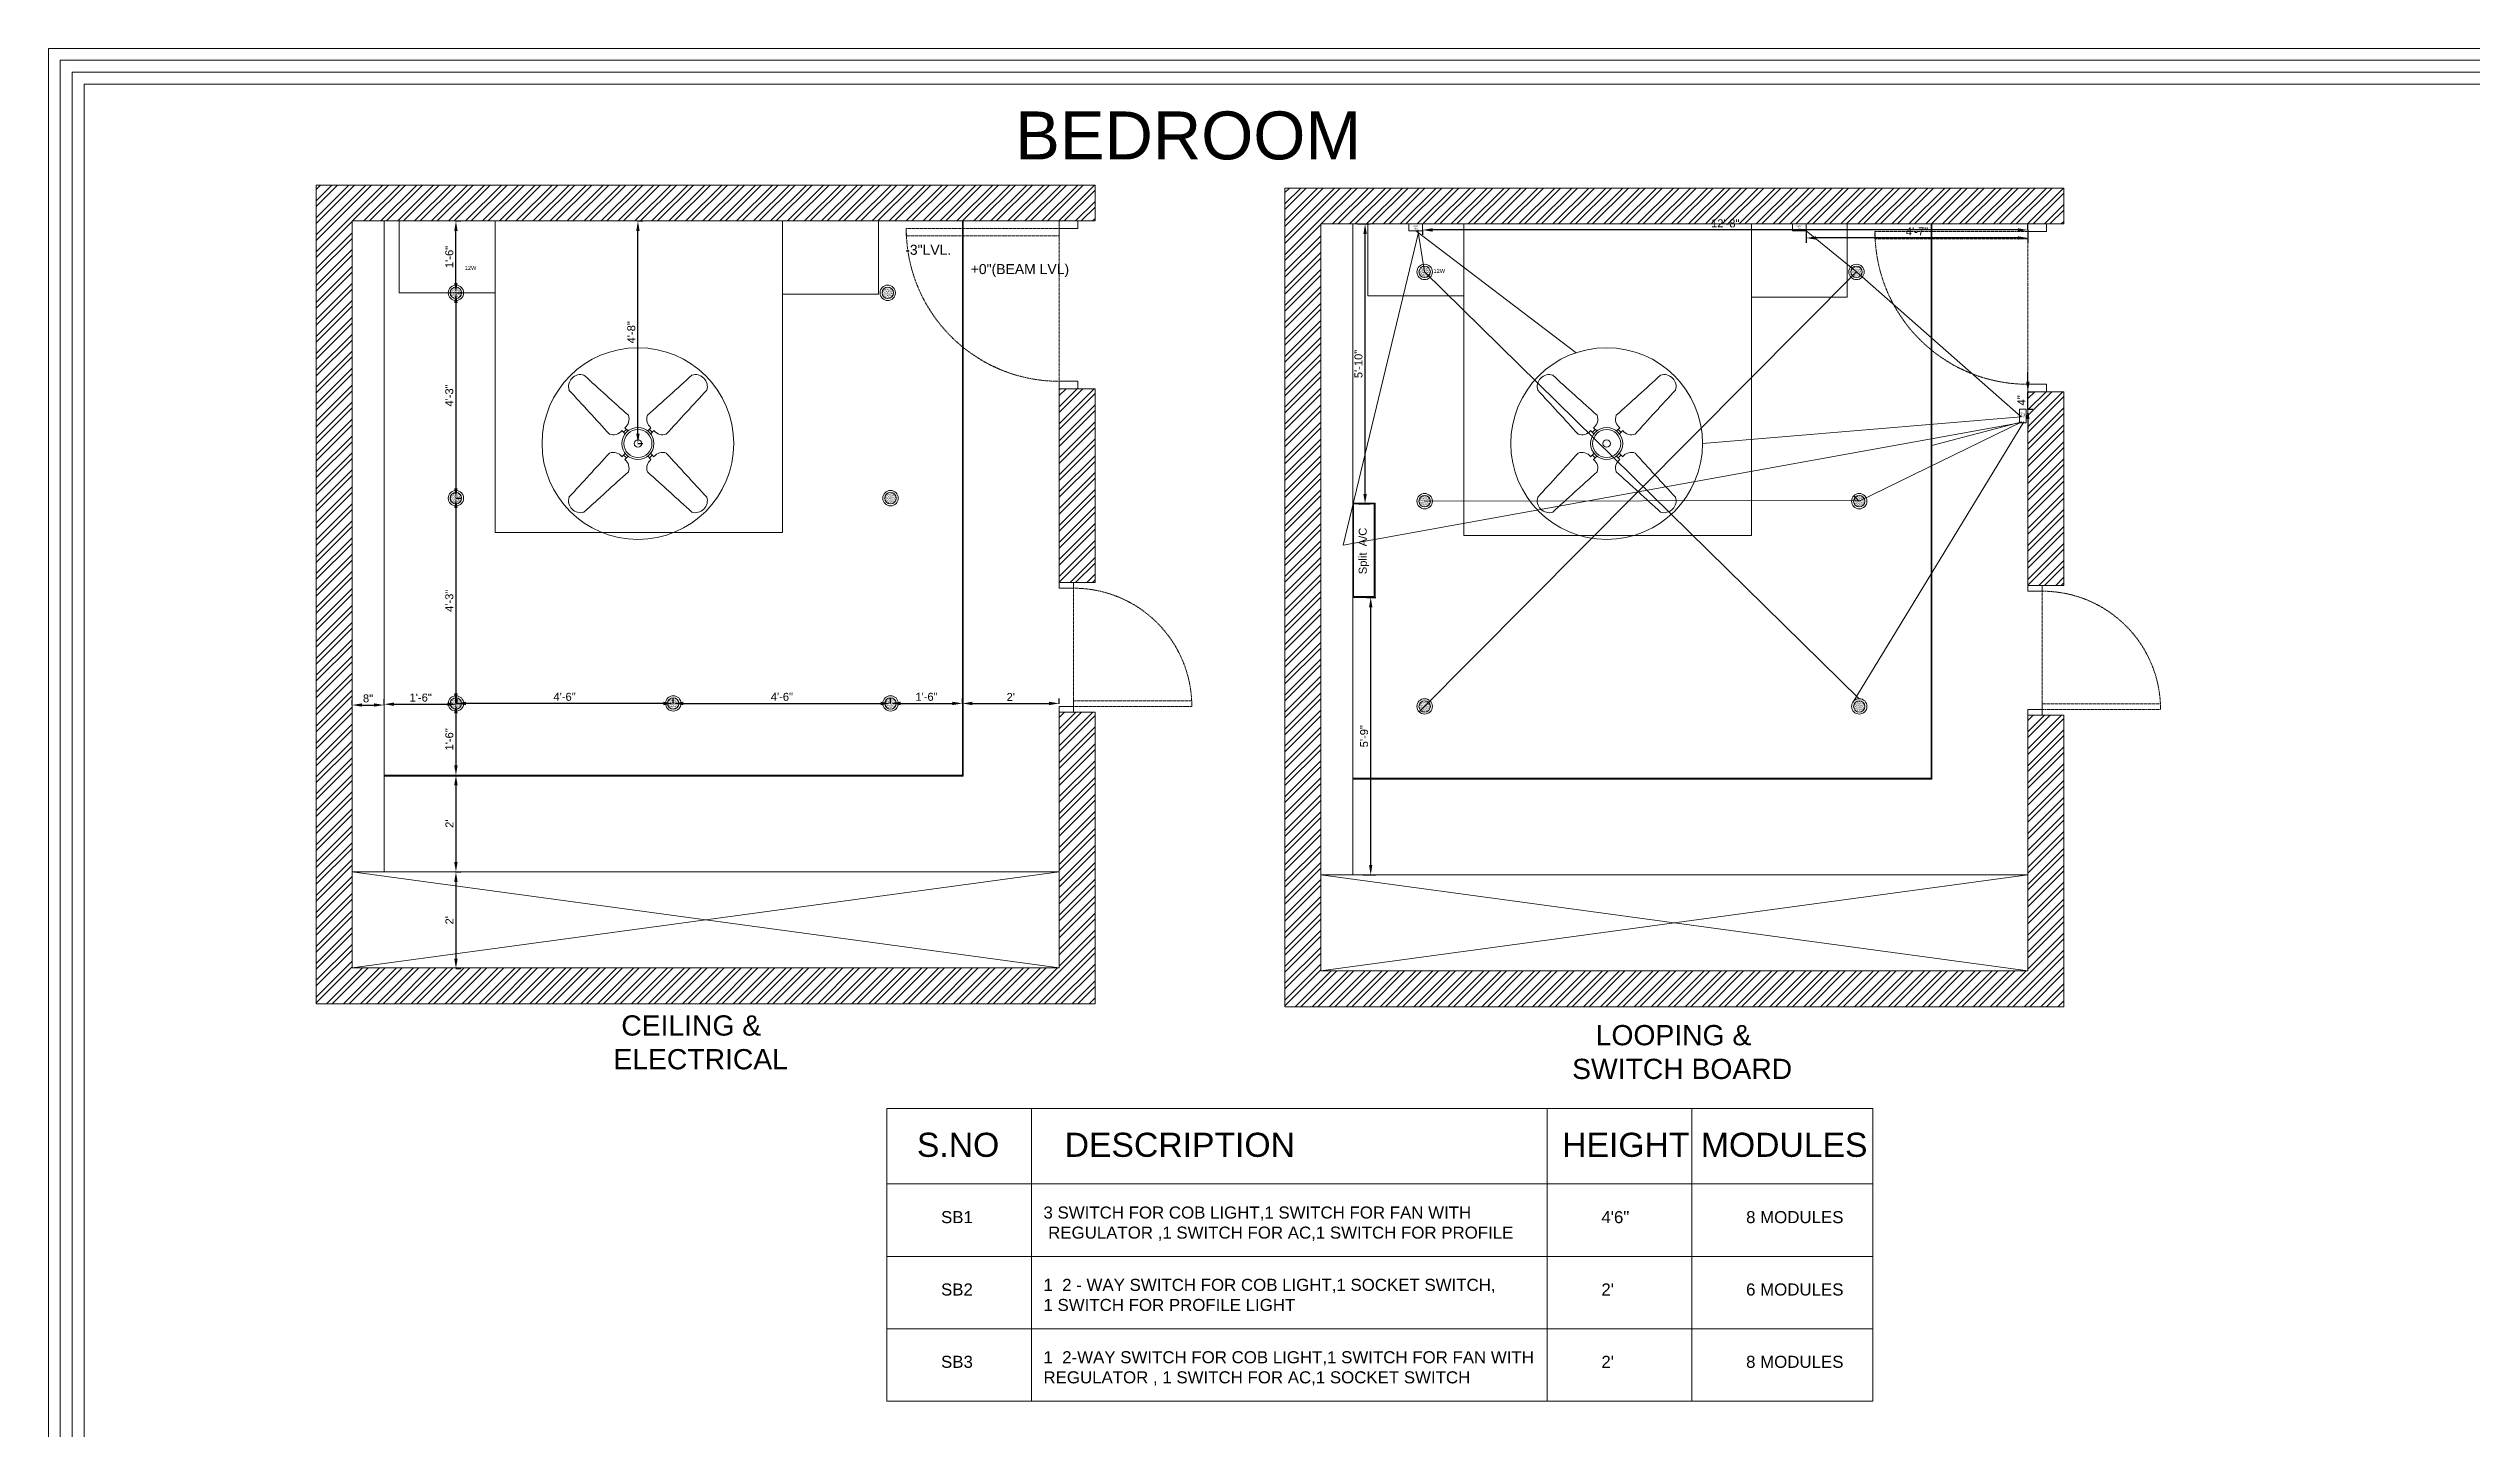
# Model space of a CAD drawing. Header units: inches. Extents: x 213 to 17763, y -4830 to 1802.
# Drawn here: x 4969 to 5576, y -1058 to -713 of the extents above; entities that cross this region are included whole.
import ezdxf

# ---------------------------------------------------------------- set-up
doc = ezdxf.new("R2010")
doc.units = ezdxf.units.IN
doc.header["$MEASUREMENT"] = 0
for name, pattern in [('ACAD_ISO02W100', [15, 12, -3]), ('AUDIT_D_060311083008-3', [0]), ('DASHED2', [0.375, 0.25, -0.125]), ('HIDDEN', [0.375, 0.25, -0.125])]:
    doc.linetypes.add(name, pattern=pattern)
for name, color, linetype in [('.', 30, 'Continuous'), ('A-DOOR', 251, 'AUDIT_D_060311083008-3'), ('A-Door-Frame', 1, 'Continuous'), ('A-Door-Swing', 8, 'HIDDEN'), ('PDF2_0', 7, 'Continuous'), ('PDF3_Text', 1, 'Continuous')]:
    doc.layers.add(name, color=color, linetype=linetype)
doc.layers.add('PDF2_MK. KITCHEN ESSENTAILS', color=7, linetype='Continuous', true_color=0x767676)
doc.layers.add('ROD', color=7, linetype='Continuous', lineweight=9)
doc.styles.add('PDF Arial', font='arial.ttf')
doc.styles.get("Standard").update_dxf_attribs({"font": 'arial.ttf'})
doc.dimstyles.new('ISO-25', dxfattribs={"dimtxt": 4.5, "dimasz": 2.5, "dimexe": 1.25, "dimexo": 0.625, "dimtad": 1, "dimdec": 0, "dimlunit": 4, "dimtxsty": 'Standard', "dimcen": 2.5, "dimadec": 0, "dimazin": 0, "dimtfac": 1, "dimtdec": 0, "dimtmove": 0, "dimatfit": 3, "dimfxl": 1, "dimarcsym": 0})

# ---------------------------------------------------------------- blocks, each defined once
blk = doc.blocks.new('*U34')
at = {"layer": 'A-Door-Frame', "lineweight": 5}
for p, q in [((0, -100), (0, 0)), ((900, -100), (900, 0))]:
    blk.add_line(p, q, dxfattribs=at)
for points in [[(0, -100), (40, -100), (40, 0), (0, 0)], [(900, -100), (860, -100), (860, 0), (900, 0)]]:
    blk.add_lwpolyline(points, dxfattribs=at)
at = {"layer": 'A-Door-Swing', "linetype": 'DASHED2', "lineweight": 5}
blk.add_line((47, 0), (867, 0), dxfattribs=at)
blk.add_lwpolyline([(40, 0), (40, 820), (80, 820), (80, 0)], close=True, dxfattribs=at)
blk.add_arc((40, 0), 820, 360, 90, dxfattribs=at)
blk = doc.blocks.new('3')
at = {"color": 18, "lineweight": 5, "true_color": 0x000000}
for p, q in [((3389, -1076), (3366, -1053)), ((3398, -1045), (3378, -1065)), ((3387, -1033), (3409, -1056)), ((3571, -1033), (3549, -1056)), ((3560, -1045), (3580, -1065)), ((3569, -1076), (3592, -1053)), ((3389, -1215), (3366, -1238)), ((3398, -1246), (3378, -1226)), ((3387, -1258), (3409, -1234)), ((3571, -1258), (3549, -1234)), ((3560, -1246), (3580, -1226)), ((3569, -1215), (3592, -1238))]:
    blk.add_line(p, q, dxfattribs=at)
for radius in [113, 99.1, 26]:
    blk.add_circle((3479, -1145), radius, dxfattribs=at)
for centre, radius, start, end in [((3074, -743), 85, 73.055, 197.3061), ((27553, 26002), 36180, 227.4745, 228.1435), ((-20595, 26002), 36180, 311.8565, 312.5255), ((3884, -743), 85, 342.6939, 106.945), ((-23517, -25390), 36180, 42.2176, 42.8866), ((30474, -25390), 36180, 137.1134, 137.7824), ((3337, -972), 79.4, 309.1111, 19.4903), ((3621, -972), 79.4, 160.5097, 230.8889), ((3304, -1004), 79.4, 250.8708, 321.2501), ((3654, -1004), 79.4, 218.7499, 289.1292), ((-23517, 23099), 36180, 317.1134, 317.7824), ((27553, -28293), 36180, 131.8565, 132.5255), ((3304, -1287), 79.4, 38.7499, 109.1292), ((3337, -1319), 79.4, 340.5097, 50.8889), ((3621, -1319), 79.4, 129.1111, 199.4903), ((-20595, -28293), 36180, 47.4745, 48.1435), ((3654, -1287), 79.4, 70.8708, 141.2501), ((30474, 23099), 36180, 222.2176, 222.8866), ((3074, -1548), 85, 162.6939, 286.945), ((3884, -1548), 85, 253.055, 17.3061)]:
    blk.add_arc(centre, radius, start, end, dxfattribs=at)
blk = doc.blocks.new('OIUHGFVC')
at = {"lineweight": 5}
h = blk.add_hatch(dxfattribs=at)
h.set_pattern_fill('AR-SAND', color=5, scale=0.2)
h.set_pattern_definition([(37.5, (-119360.99946, -238709.60698), (-0.01259867162, 0.3853647538), [0, -0.304, 0, -0.34, 0, -0.325]), (7.5, (-119360.99946, -238709.607), (0.3539553411, 0.564429213), [0, -0.164, 0, -0.274, 0, -0.105]), (327.5, (-119361.24546, -238709.60698), (0.62282837235, 0.0011318107), [0, -0.1, 0, -0.36, 0, -0.47]), (317.5, (-119361.24546, -238709.607), (0.6012253209, 0.175535113), [0, -0.05, 0, -0.236, 0, -0.27])])
h.paths.add_polyline_path([(6559.1, -388.5, 1), (6561.96, -388.5, 1)])
at = {"color": 5, "lineweight": 5}
for radius in [1.93, 1.43]:
    blk.add_circle((6560.53, -388.5), radius, dxfattribs=at)
blk = doc.blocks.new('*D681')
at = {"color": 0, "linetype": 'ACAD_ISO02W100', "lineweight": -2, "transparency": 16777216}
for p, q in [((5053, -876.75), (5053, -875.5)), ((5071.35, -876.75), (5071.35, -875.5))]:
    blk.add_line(p, q, dxfattribs=at)
at = {"color": 0, "linetype": 'AUDIT_D_060311083008-3', "lineweight": -2, "transparency": 16777216}
blk.add_line((5055.5, -876.75), (5068.85, -876.75), dxfattribs=at)
at = {"color": 0, "transparency": 16777216}
for points in [[(5055.5, -876.33), (5055.5, -877.17), (5053, -876.75)], [(5068.85, -876.33), (5068.85, -877.17), (5071.35, -876.75)]]:
    blk.add_solid(points, dxfattribs=at)
at = {"layer": 'Defpoints', "color": 0, "transparency": 16777216}
for p in [(5053, -876.95), (5071.35, -876.75), (5071.35, -876.75)]:
    blk.add_point(p, dxfattribs=at)
at = {"color": 0, "lineweight": 5, "transparency": 16777216, "insert": (5062.18, -875.1), "char_height": 2, "attachment_point": 5}
blk.add_mtext('1\'-6"', dxfattribs=at)
blk = doc.blocks.new('*D682')
at = {"color": 0, "linetype": 'ACAD_ISO02W100', "lineweight": -2, "transparency": 16777216}
for p, q in [((5071, -876.55), (5071, -875.3)), ((5125.4, -876.55), (5125.4, -875.3))]:
    blk.add_line(p, q, dxfattribs=at)
at = {"color": 0, "linetype": 'AUDIT_D_060311083008-3', "lineweight": -2, "transparency": 16777216}
blk.add_line((5122.9, -876.55), (5073.5, -876.55), dxfattribs=at)
at = {"color": 0, "transparency": 16777216}
for points in [[(5073.5, -876.13), (5073.5, -876.97), (5071, -876.55)], [(5122.9, -876.13), (5122.9, -876.97), (5125.4, -876.55)]]:
    blk.add_solid(points, dxfattribs=at)
at = {"layer": 'Defpoints', "color": 0, "transparency": 16777216}
for p in [(5071, -876.55), (5071, -876.55), (5125.4, -876.55)]:
    blk.add_point(p, dxfattribs=at)
at = {"color": 0, "lineweight": 5, "transparency": 16777216, "insert": (5098.2, -874.9), "char_height": 2, "attachment_point": 5}
blk.add_mtext('4\'-6"', dxfattribs=at)
blk = doc.blocks.new('*D683')
at = {"color": 0, "linetype": 'ACAD_ISO02W100', "lineweight": -2, "transparency": 16777216}
for p, q in [((5125.4, -876.55), (5125.4, -875.3)), ((5179.8, -876.55), (5179.8, -875.3))]:
    blk.add_line(p, q, dxfattribs=at)
at = {"color": 0, "linetype": 'AUDIT_D_060311083008-3', "lineweight": -2, "transparency": 16777216}
blk.add_line((5127.9, -876.55), (5177.3, -876.55), dxfattribs=at)
at = {"color": 0, "transparency": 16777216}
for points in [[(5127.9, -876.13), (5127.9, -876.97), (5125.4, -876.55)], [(5177.3, -876.13), (5177.3, -876.97), (5179.8, -876.55)]]:
    blk.add_solid(points, dxfattribs=at)
at = {"layer": 'Defpoints', "color": 0, "transparency": 16777216}
for p in [(5125.4, -876.55), (5179.8, -876.55), (5179.8, -876.55)]:
    blk.add_point(p, dxfattribs=at)
at = {"color": 0, "lineweight": 5, "transparency": 16777216, "insert": (5152.6, -874.9), "char_height": 2, "attachment_point": 5}
blk.add_mtext('4\'-6"', dxfattribs=at)
blk = doc.blocks.new('*D684')
at = {"color": 0, "linetype": 'ACAD_ISO02W100', "lineweight": -2, "transparency": 16777216}
for p, q in [((5179.8, -876.55), (5179.8, -875.3)), ((5197.8, -876.55), (5197.8, -875.3))]:
    blk.add_line(p, q, dxfattribs=at)
at = {"color": 0, "linetype": 'AUDIT_D_060311083008-3', "lineweight": -2, "transparency": 16777216}
blk.add_line((5182.3, -876.55), (5195.3, -876.55), dxfattribs=at)
at = {"color": 0, "transparency": 16777216}
for points in [[(5182.3, -876.13), (5182.3, -876.97), (5179.8, -876.55)], [(5195.3, -876.13), (5195.3, -876.97), (5197.8, -876.55)]]:
    blk.add_solid(points, dxfattribs=at)
at = {"layer": 'Defpoints', "color": 0, "transparency": 16777216}
for p in [(5179.8, -876.55), (5197.8, -876.55), (5197.8, -876.55)]:
    blk.add_point(p, dxfattribs=at)
at = {"color": 0, "lineweight": 5, "transparency": 16777216, "insert": (5188.8, -874.9), "char_height": 2, "attachment_point": 5}
blk.add_mtext('1\'-6"', dxfattribs=at)
blk = doc.blocks.new('*D685')
at = {"color": 0, "linetype": 'ACAD_ISO02W100', "lineweight": -2, "transparency": 16777216}
for p, q in [((5197.8, -876.55), (5197.8, -875.3)), ((5222, -876.68), (5222, -875.3))]:
    blk.add_line(p, q, dxfattribs=at)
at = {"color": 0, "linetype": 'AUDIT_D_060311083008-3', "lineweight": -2, "transparency": 16777216}
blk.add_line((5200.3, -876.55), (5219.5, -876.55), dxfattribs=at)
at = {"color": 0, "transparency": 16777216}
for points in [[(5200.3, -876.13), (5200.3, -876.97), (5197.8, -876.55)], [(5219.5, -876.13), (5219.5, -876.97), (5222, -876.55)]]:
    blk.add_solid(points, dxfattribs=at)
at = {"layer": 'Defpoints', "color": 0, "transparency": 16777216}
for p in [(5197.8, -876.55), (5222, -876.55), (5222, -877.31)]:
    blk.add_point(p, dxfattribs=at)
at = {"color": 0, "lineweight": 5, "transparency": 16777216, "insert": (5209.9, -874.92), "char_height": 2, "attachment_point": 5}
blk.add_mtext("2'", dxfattribs=at)
blk = doc.blocks.new('*D686')
at = {"color": 0, "linetype": 'ACAD_ISO02W100', "lineweight": -2, "transparency": 16777216}
for p, q in [((5071, -773.75), (5072.25, -773.75)), ((5071, -825.15), (5072.25, -825.15))]:
    blk.add_line(p, q, dxfattribs=at)
at = {"color": 0, "linetype": 'AUDIT_D_060311083008-3', "lineweight": -2, "transparency": 16777216}
blk.add_line((5071, -776.25), (5071, -822.65), dxfattribs=at)
at = {"color": 0, "transparency": 16777216}
for points in [[(5070.58, -776.25), (5071.42, -776.25), (5071, -773.75)], [(5070.58, -822.65), (5071.42, -822.65), (5071, -825.15)]]:
    blk.add_solid(points, dxfattribs=at)
at = {"layer": 'Defpoints', "color": 0, "transparency": 16777216}
for p in [(5071, -773.75), (5071, -825.15), (5071, -825.15)]:
    blk.add_point(p, dxfattribs=at)
at = {"color": 0, "lineweight": 5, "transparency": 16777216, "insert": (5069.35, -799.45), "char_height": 2, "attachment_point": 5, "rotation": 90}
blk.add_mtext('4\'-3"', dxfattribs=at)
blk = doc.blocks.new('*D687')
at = {"color": 0, "linetype": 'ACAD_ISO02W100', "lineweight": -2, "transparency": 16777216}
for p, q in [((5071, -825.15), (5072.25, -825.15)), ((5071, -876.55), (5072.25, -876.55))]:
    blk.add_line(p, q, dxfattribs=at)
at = {"color": 0, "linetype": 'AUDIT_D_060311083008-3', "lineweight": -2, "transparency": 16777216}
blk.add_line((5071, -827.65), (5071, -874.05), dxfattribs=at)
at = {"color": 0, "transparency": 16777216}
for points in [[(5070.58, -827.65), (5071.42, -827.65), (5071, -825.15)], [(5070.58, -874.05), (5071.42, -874.05), (5071, -876.55)]]:
    blk.add_solid(points, dxfattribs=at)
at = {"layer": 'Defpoints', "color": 0, "transparency": 16777216}
for p in [(5071, -825.15), (5071, -876.55), (5071, -876.55)]:
    blk.add_point(p, dxfattribs=at)
at = {"color": 0, "lineweight": 5, "transparency": 16777216, "insert": (5069.35, -850.85), "char_height": 2, "attachment_point": 5, "rotation": 90}
blk.add_mtext('4\'-3"', dxfattribs=at)
blk = doc.blocks.new('*D688')
at = {"color": 0, "linetype": 'ACAD_ISO02W100', "lineweight": -2, "transparency": 16777216}
for p, q in [((5071, -876.55), (5072.25, -876.55)), ((5071, -894.55), (5072.25, -894.55))]:
    blk.add_line(p, q, dxfattribs=at)
at = {"color": 0, "linetype": 'AUDIT_D_060311083008-3', "lineweight": -2, "transparency": 16777216}
blk.add_line((5071, -879.05), (5071, -892.05), dxfattribs=at)
at = {"color": 0, "transparency": 16777216}
for points in [[(5070.58, -879.05), (5071.42, -879.05), (5071, -876.55)], [(5070.58, -892.05), (5071.42, -892.05), (5071, -894.55)]]:
    blk.add_solid(points, dxfattribs=at)
at = {"layer": 'Defpoints', "color": 0, "transparency": 16777216}
for p in [(5071, -876.55), (5071, -894.55), (5071, -894.55)]:
    blk.add_point(p, dxfattribs=at)
at = {"color": 0, "lineweight": 5, "transparency": 16777216, "insert": (5069.35, -885.55), "char_height": 2, "attachment_point": 5, "rotation": 90}
blk.add_mtext('1\'-6"', dxfattribs=at)
blk = doc.blocks.new('*D689')
at = {"color": 0, "linetype": 'ACAD_ISO02W100', "lineweight": -2, "transparency": 16777216}
for p, q in [((5071, -894.55), (5072.25, -894.55)), ((5071, -918.75), (5072.25, -918.75))]:
    blk.add_line(p, q, dxfattribs=at)
at = {"color": 0, "linetype": 'AUDIT_D_060311083008-3', "lineweight": -2, "transparency": 16777216}
blk.add_line((5071, -897.05), (5071, -916.25), dxfattribs=at)
at = {"color": 0, "transparency": 16777216}
for points in [[(5070.58, -897.05), (5071.42, -897.05), (5071, -894.55)], [(5070.58, -916.25), (5071.42, -916.25), (5071, -918.75)]]:
    blk.add_solid(points, dxfattribs=at)
at = {"layer": 'Defpoints', "color": 0, "transparency": 16777216}
for p in [(5071, -894.55), (5071, -918.75), (5071, -918.75)]:
    blk.add_point(p, dxfattribs=at)
at = {"color": 0, "lineweight": 5, "transparency": 16777216, "insert": (5069.37, -906.65), "char_height": 2, "attachment_point": 5, "rotation": 90}
blk.add_mtext("2'", dxfattribs=at)
blk = doc.blocks.new('*D690')
at = {"color": 0, "linetype": 'ACAD_ISO02W100', "lineweight": -2, "transparency": 16777216}
for p, q in [((5071, -918.75), (5072.25, -918.75)), ((5071, -942.95), (5072.25, -942.95))]:
    blk.add_line(p, q, dxfattribs=at)
at = {"color": 0, "linetype": 'AUDIT_D_060311083008-3', "lineweight": -2, "transparency": 16777216}
blk.add_line((5071, -921.25), (5071, -940.45), dxfattribs=at)
at = {"color": 0, "transparency": 16777216}
for points in [[(5070.58, -921.25), (5071.42, -921.25), (5071, -918.75)], [(5070.58, -940.45), (5071.42, -940.45), (5071, -942.95)]]:
    blk.add_solid(points, dxfattribs=at)
at = {"layer": 'Defpoints', "color": 0, "transparency": 16777216}
for p in [(5071, -918.75), (5071, -942.95), (5071, -942.95)]:
    blk.add_point(p, dxfattribs=at)
at = {"color": 0, "lineweight": 5, "transparency": 16777216, "insert": (5069.37, -930.85), "char_height": 2, "attachment_point": 5, "rotation": 90}
blk.add_mtext("2'", dxfattribs=at)
blk = doc.blocks.new('*D691')
at = {"color": 0, "linetype": 'ACAD_ISO02W100', "lineweight": -2, "transparency": 16777216}
for p, q in [((5071, -755.75), (5072.25, -755.75)), ((5071, -773.75), (5072.25, -773.75))]:
    blk.add_line(p, q, dxfattribs=at)
at = {"color": 0, "linetype": 'AUDIT_D_060311083008-3', "lineweight": -2, "transparency": 16777216}
blk.add_line((5071, -771.25), (5071, -758.25), dxfattribs=at)
at = {"color": 0, "transparency": 16777216}
for points in [[(5070.58, -758.25), (5071.42, -758.25), (5071, -755.75)], [(5070.58, -771.25), (5071.42, -771.25), (5071, -773.75)]]:
    blk.add_solid(points, dxfattribs=at)
at = {"layer": 'Defpoints', "color": 0, "transparency": 16777216}
for p in [(5071, -755.75), (5071, -755.75), (5071, -773.75)]:
    blk.add_point(p, dxfattribs=at)
at = {"color": 0, "lineweight": 5, "transparency": 16777216, "insert": (5069.35, -764.75), "char_height": 2, "attachment_point": 5, "rotation": 90}
blk.add_mtext('1\'-6"', dxfattribs=at)
blk = doc.blocks.new('*D693')
at = {"color": 0, "linetype": 'ACAD_ISO02W100', "lineweight": -2, "transparency": 16777216}
for p, q in [((5116.56, -755.75), (5117.81, -755.75)), ((5116.56, -811.49), (5117.81, -811.49))]:
    blk.add_line(p, q, dxfattribs=at)
at = {"color": 0, "linetype": 'AUDIT_D_060311083008-3', "lineweight": -2, "transparency": 16777216}
blk.add_line((5116.56, -808.99), (5116.56, -758.25), dxfattribs=at)
at = {"color": 0, "transparency": 16777216}
for points in [[(5116.14, -758.25), (5116.98, -758.25), (5116.56, -755.75)], [(5116.14, -808.99), (5116.98, -808.99), (5116.56, -811.49)]]:
    blk.add_solid(points, dxfattribs=at)
at = {"layer": 'Defpoints', "color": 0, "transparency": 16777216}
for p in [(5116.56, -755.75), (5116.56, -755.75), (5116.56, -811.49)]:
    blk.add_point(p, dxfattribs=at)
at = {"color": 0, "lineweight": 5, "transparency": 16777216, "insert": (5114.91, -783.62), "char_height": 2, "attachment_point": 5, "rotation": 90}
blk.add_mtext('4\'-8"', dxfattribs=at)
blk = doc.blocks.new('*D725')
at = {"color": 0, "linetype": 'AUDIT_D_060311083008-3', "lineweight": -2, "transparency": 16777216}
for p, q in [((5464.5, -796), (5464.5, -793.5)), ((5464.5, -802.83), (5464.5, -798.5)), ((5464.5, -805.33), (5464.5, -807.83))]:
    blk.add_line(p, q, dxfattribs=at)
at = {"color": 0, "linetype": 'ACAD_ISO02W100', "lineweight": -2, "transparency": 16777216}
for p, q in [((5464.5, -798.5), (5465.75, -798.5)), ((5464.5, -802.83), (5465.75, -802.83))]:
    blk.add_line(p, q, dxfattribs=at)
at = {"color": 0, "transparency": 16777216}
for points in [[(5464.08, -796), (5464.92, -796), (5464.5, -798.5)], [(5464.08, -805.33), (5464.92, -805.33), (5464.5, -802.83)]]:
    blk.add_solid(points, dxfattribs=at)
at = {"layer": 'Defpoints', "color": 0, "transparency": 16777216}
for p in [(5464.5, -798.5), (5464.5, -798.5), (5464.5, -802.83)]:
    blk.add_point(p, dxfattribs=at)
at = {"color": 0, "lineweight": 5, "transparency": 16777216, "insert": (5462.88, -800.66), "char_height": 2, "attachment_point": 5, "rotation": 90}
blk.add_mtext('4"', dxfattribs=at)
blk = doc.blocks.new('*D726')
at = {"color": 0, "linetype": 'ACAD_ISO02W100', "lineweight": -2, "transparency": 16777216}
for p, q in [((5409, -758), (5409, -761.25)), ((5464.5, -758), (5464.5, -761.25))]:
    blk.add_line(p, q, dxfattribs=at)
at = {"color": 0, "linetype": 'AUDIT_D_060311083008-3', "lineweight": -2, "transparency": 16777216}
blk.add_line((5462, -760), (5411.5, -760), dxfattribs=at)
at = {"color": 0, "transparency": 16777216}
for points in [[(5411.5, -759.58), (5411.5, -760.42), (5409, -760)], [(5462, -759.58), (5462, -760.42), (5464.5, -760)]]:
    blk.add_solid(points, dxfattribs=at)
at = {"layer": 'Defpoints', "color": 0, "transparency": 16777216}
for p in [(5409, -756.5), (5464.5, -756.5), (5409, -760)]:
    blk.add_point(p, dxfattribs=at)
at = {"color": 0, "lineweight": 5, "transparency": 16777216, "insert": (5436.75, -758.38), "char_height": 2, "attachment_point": 5}
blk.add_mtext('4\'-7"', dxfattribs=at)
blk = doc.blocks.new('*D727')
at = {"color": 0, "linetype": 'ACAD_ISO02W100', "lineweight": -2, "transparency": 16777216}
for p, q in [((5313, -757.97), (5313, -759.25)), ((5464.5, -758), (5464.5, -756.75))]:
    blk.add_line(p, q, dxfattribs=at)
at = {"color": 0, "linetype": 'AUDIT_D_060311083008-3', "lineweight": -2, "transparency": 16777216}
blk.add_line((5462, -758), (5315.5, -758), dxfattribs=at)
at = {"color": 0, "transparency": 16777216}
for points in [[(5315.5, -757.58), (5315.5, -758.42), (5313, -758)], [(5462, -757.58), (5462, -758.42), (5464.5, -758)]]:
    blk.add_solid(points, dxfattribs=at)
at = {"layer": 'Defpoints', "color": 0, "transparency": 16777216}
for p in [(5313, -757.34), (5313, -758), (5464.5, -758.37)]:
    blk.add_point(p, dxfattribs=at)
at = {"color": 0, "lineweight": 5, "transparency": 16777216, "insert": (5388.75, -756.35), "char_height": 2, "attachment_point": 5}
blk.add_mtext('12\'-8"', dxfattribs=at)
blk = doc.blocks.new('*D797')
at = {"color": 0, "linetype": 'ACAD_ISO02W100', "lineweight": -2, "transparency": 16777216}
for p, q in [((5045, -876.95), (5045, -875.7)), ((5053, -876.95), (5053, -875.7))]:
    blk.add_line(p, q, dxfattribs=at)
at = {"color": 0, "linetype": 'AUDIT_D_060311083008-3', "lineweight": -2, "transparency": 16777216}
blk.add_line((5047.5, -876.95), (5050.5, -876.95), dxfattribs=at)
at = {"color": 0, "transparency": 16777216}
for points in [[(5047.5, -876.53), (5047.5, -877.36), (5045, -876.95)], [(5050.5, -876.53), (5050.5, -877.36), (5053, -876.95)]]:
    blk.add_solid(points, dxfattribs=at)
at = {"layer": 'Defpoints', "color": 0, "transparency": 16777216}
for p in [(5045, -876.95), (5053, -876.95), (5053, -876.95)]:
    blk.add_point(p, dxfattribs=at)
at = {"color": 0, "lineweight": 5, "transparency": 16777216, "insert": (5049, -875.3), "char_height": 2, "attachment_point": 5}
blk.add_mtext('8"', dxfattribs=at)
blk = doc.blocks.new('*D801')
at = {"color": 0, "linetype": 'ACAD_ISO02W100', "lineweight": -2, "transparency": 16777216}
for p, q in [((5296.68, -756.5), (5299.84, -756.5)), ((5296.91, -826.6), (5299.84, -826.6))]:
    blk.add_line(p, q, dxfattribs=at)
at = {"color": 0, "linetype": 'AUDIT_D_060311083008-3', "lineweight": -2, "transparency": 16777216}
blk.add_line((5298.59, -824.1), (5298.59, -759), dxfattribs=at)
at = {"color": 0, "transparency": 16777216}
for points in [[(5298.17, -759), (5299.01, -759), (5298.59, -756.5)], [(5298.17, -824.1), (5299.01, -824.1), (5298.59, -826.6)]]:
    blk.add_solid(points, dxfattribs=at)
at = {"layer": 'Defpoints', "color": 0, "transparency": 16777216}
for p in [(5296.06, -756.5), (5298.59, -756.5), (5296.29, -826.6)]:
    blk.add_point(p, dxfattribs=at)
at = {"color": 0, "lineweight": 5, "transparency": 16777216, "insert": (5296.94, -791.55), "char_height": 2, "attachment_point": 5, "rotation": 90}
blk.add_mtext('5\'-10"', dxfattribs=at)
blk = doc.blocks.new('*D802')
at = {"color": 0, "linetype": 'ACAD_ISO02W100', "lineweight": -2, "transparency": 16777216}
for p, q in [((5298.93, -850), (5301.25, -850)), ((5298, -919.5), (5301.25, -919.5))]:
    blk.add_line(p, q, dxfattribs=at)
at = {"color": 0, "linetype": 'AUDIT_D_060311083008-3', "lineweight": -2, "transparency": 16777216}
blk.add_line((5300, -917), (5300, -852.5), dxfattribs=at)
at = {"color": 0, "transparency": 16777216}
for points in [[(5299.58, -852.5), (5300.42, -852.5), (5300, -850)], [(5299.58, -917), (5300.42, -917), (5300, -919.5)]]:
    blk.add_solid(points, dxfattribs=at)
at = {"layer": 'Defpoints', "color": 0, "transparency": 16777216}
for p in [(5298.3, -850), (5300, -850), (5290.3, -919.5)]:
    blk.add_point(p, dxfattribs=at)
at = {"color": 0, "lineweight": 5, "transparency": 16777216, "insert": (5298.35, -884.75), "char_height": 2, "attachment_point": 5, "rotation": 90}
blk.add_mtext('5\'-9"', dxfattribs=at)

msp = doc.modelspace()

# ---------------------------------------------------------------- hatches: boundary and pattern name
at = {"layer": '.', "lineweight": 5}
h = msp.add_hatch(dxfattribs=at)
h.set_pattern_fill('ANSI32', color=1, scale=8)
h.set_pattern_definition([(45, (2210.5027, -1807.0323), (-2.1213203, 2.1213203), []), (45, (2211.917, -1807.0323), (-2.1213203, 2.1213203), [])])
h.paths.add_polyline_path([(5231, -746.75), (5036, -746.75), (5036, -951.75), (5231, -951.75), (5231, -878.75), (5222, -878.75), (5222, -942.75), (5045, -942.75), (5045, -755.75), (5231, -755.75)])
h.paths.add_polyline_path([(5231, -797.75), (5222, -797.75), (5222, -805.75), (5222, -846.25), (5231, -846.25)], flags=17)
h = msp.add_hatch(dxfattribs=at)
h.set_pattern_fill('ANSI32', color=1, scale=8)
h.set_pattern_definition([(45, (2453.0027, -1807.782), (-2.1213203, 2.1213203), []), (45, (2454.417, -1807.782), (-2.1213203, 2.1213203), [])])
h.paths.add_polyline_path([(5473.5, -747.5), (5278.5, -747.5), (5278.5, -952.5), (5473.5, -952.5), (5473.5, -879.5), (5464.5, -879.5), (5464.5, -943.5), (5287.5, -943.5), (5287.5, -756.5), (5473.5, -756.5)])
h.paths.add_polyline_path([(5473.5, -798.5), (5464.5, -798.5), (5464.5, -806.5), (5464.5, -847), (5473.5, -847)], flags=17)

# ---------------------------------------------------------------- linework, layer by layer
at = {"lineweight": 5}
for p, q in [((5231, -755.75), (5231, -746.75)), ((5473.5, -756.5), (5473.5, -747.5)), ((5222, -797.75), (5231, -797.75)), ((5464.5, -798.5), (5473.5, -798.5)), ((5425.67, -978), (5178.85, -978)), ((5178.85, -978), (5178.85, -996.87)), ((5215.08, -978), (5215.08, -1051.22)), ((5344.15, -978), (5344.15, -1051.22)), ((5380.38, -978), (5380.38, -1051.22)), ((5425.67, -978), (5425.67, -1051.22)), ((5178.85, -986.3), (5178.85, -1051.22)), ((5178.85, -996.87), (5425.67, -996.87)), ((5178.85, -1014.99), (5425.67, -1014.99)), ((5178.85, -1033.1), (5425.67, -1033.1)), ((5178.85, -1051.22), (5425.67, -1051.22))]:
    msp.add_line(p, q, dxfattribs=at)
at = {"color": 254, "lineweight": 5}
for p, q in [((5056.79, -755.75), (5056.79, -773.75)), ((5080.79, -755.75), (5080.79, -833.74)), ((5152.79, -833.74), (5152.79, -755.75)), ((5176.79, -774.05), (5176.79, -755.75)), ((5299.29, -756.5), (5299.29, -774.5)), ((5323.29, -756.5), (5323.29, -834.49)), ((5395.29, -834.49), (5395.29, -756.5)), ((5419.29, -774.8), (5419.29, -756.5)), ((5056.79, -773.75), (5080.79, -773.75)), ((5176.79, -774.05), (5152.79, -774.05)), ((5299.29, -774.5), (5323.29, -774.5)), ((5419.29, -774.8), (5395.29, -774.8)), ((5080.79, -833.74), (5152.79, -833.74)), ((5323.29, -834.49), (5395.29, -834.49)), ((5222, -942.75), (5045, -918.75)), ((5222, -918.75), (5045, -942.75)), ((5464.5, -943.5), (5287.5, -919.5)), ((5464.5, -919.5), (5287.5, -943.5))]:
    msp.add_line(p, q, dxfattribs=at)
at = {"color": 3, "lineweight": 5}
for p, q in [((5311.29, -758.18), (5351.41, -788.75)), ((5313.5, -768.5), (5311.8, -757.96)), ((5421.6, -768.5), (5409, -758.18)), ((5293.1, -836.94), (5311.92, -758.66)), ((5421.6, -768.5), (5462.82, -804.79)), ((5293.1, -836.94), (5462.49, -806.25)), ((5383.06, -811.49), (5462.82, -804.79)), ((5463.5, -806), (5420.66, -876.29)), ((5422.3, -825.9), (5463, -806)), ((5440.5, -812), (5463, -806))]:
    msp.add_line(p, q, dxfattribs=at)
at = {"color": 1, "lineweight": 5}
for p, q in [((5421.6, -768.5), (5312.14, -878.67)), ((5313.5, -768.5), (5422.25, -875.37)), ((5422.3, -825.9), (5420.94, -824.53)), ((5422.66, -825.73), (5313.5, -825.9))]:
    msp.add_line(p, q, dxfattribs=at)
at = {"color": 5, "lineweight": 5}
for points in [[(5309.58, -756.5), (5313, -756.5), (5313, -758.18), (5309.58, -758.18)], [(5405.58, -756.5), (5409, -756.5), (5409, -758.18), (5405.58, -758.18)], [(5464.11, -802.83), (5464.11, -806.25), (5462.42, -806.25), (5462.42, -802.83)], [(5295.5, -826.4), (5295.5, -850), (5301.1, -850), (5301.1, -826.4)], [(5295.7, -826.6), (5295.7, -849.8), (5300.9, -849.8), (5300.9, -826.6)]]:
    msp.add_lwpolyline(points, close=True, dxfattribs=at)
at = {"color": 250, "lineweight": 5}
for centre in [(5116.56, -811.49), (5359.06, -811.49)]:
    msp.add_circle(centre, 24, dxfattribs=at)
at = {"layer": 'PDF2_0', "lineweight": 5}
msp.add_lwpolyline([(5776.37, -1412.23), (4969, -1412.23), (4969, -712.55), (5955.77, -712.55), (5955.77, -1232.82, -0.414214)], format="xyb", close=True, dxfattribs=at)
for points in [[(5776.37, -1409.26), (4971.97, -1409.26), (4971.97, -715.52), (5952.8, -715.52), (5952.8, -1232.82, -0.414214), (5776.37, -1409.26)], [(5776.37, -1406.27), (4974.96, -1406.27), (4974.96, -718.51), (5949.81, -718.51), (5949.81, -1232.82, -0.414214), (5776.37, -1406.27)]]:
    msp.add_lwpolyline(points, format="xyb", dxfattribs=at)
msp.add_lwpolyline([(4977.95, -721.5), (5782.05, -721.5), (5782.05, -1384.45), (4977.95, -1384.45)], close=True, dxfattribs=at)
at = {"layer": 'PDF2_MK. KITCHEN ESSENTAILS', "lineweight": 5}
msp.add_lwpolyline([(4977.95, -1384.45), (5782.05, -1384.45), (5782.05, -721.5), (4977.95, -721.5)], close=True, dxfattribs=at)
at = {"layer": 'ROD', "lineweight": 5}
for p, q in [((5036, -951.75), (5036, -746.75)), ((5231, -746.75), (5036, -746.75)), ((5278.5, -952.5), (5278.5, -747.5)), ((5473.5, -747.5), (5278.5, -747.5)), ((5045, -942.75), (5045, -755.75)), ((5045, -755.75), (5231, -755.75)), ((5287.5, -943.5), (5287.5, -756.5)), ((5287.5, -756.5), (5473.5, -756.5)), ((5222, -805.75), (5222, -797.75)), ((5231, -846.25), (5231, -797.75)), ((5464.5, -806.5), (5464.5, -798.5)), ((5473.5, -847), (5473.5, -798.5)), ((5222, -846.25), (5222, -805.75)), ((5464.5, -847), (5464.5, -806.5)), ((5222, -942.75), (5222, -878.75)), ((5231, -951.75), (5231, -878.75)), ((5464.5, -943.5), (5464.5, -879.5)), ((5473.5, -952.5), (5473.5, -879.5)), ((5222, -942.75), (5045, -942.75)), ((5464.5, -943.5), (5287.5, -943.5)), ((5231, -951.75), (5036, -951.75)), ((5473.5, -952.5), (5278.5, -952.5))]:
    msp.add_line(p, q, dxfattribs=at)
at = {"layer": 'ROD', "color": 254, "lineweight": 5}
for p, q in [((5053, -918.75), (5053, -755.75)), ((5295.5, -919.5), (5295.5, -756.5)), ((5222, -918.75), (5045, -918.75)), ((5464.5, -919.5), (5287.5, -919.5))]:
    msp.add_line(p, q, dxfattribs=at)
at = {"layer": 'ROD', "lineweight": 5}
for points in [[(5053, -894.75), (5198, -894.75), (5198, -755.75)], [(5295.5, -895.5), (5440.5, -895.5), (5440.5, -756.5)], [(5222, -846.25), (5231, -846.25)], [(5464.5, -847), (5473.5, -847)], [(5231, -878.75), (5222, -878.75)], [(5473.5, -879.5), (5464.5, -879.5)]]:
    msp.add_lwpolyline(points, dxfattribs=at)
at = {"layer": 'ROD', "color": 53, "lineweight": 5}
for points in [[(5053, -894.55), (5197.8, -894.55), (5197.8, -755.75)], [(5295.5, -895.3), (5440.3, -895.3), (5440.3, -756.5)]]:
    msp.add_lwpolyline(points, dxfattribs=at)

# ---------------------------------------------------------------- block references
at = {"lineweight": 5}
for p in [(-1247.03, -380), (-1138.93, -380), (-1489.53, -385.25), (-1381.43, -385.25), (-1489.53, -436.65), (-1380.73, -436.65), (-1247.03, -437.4), (-1138.23, -437.4), (-1489.53, -488.05), (-1435.13, -488.05), (-1380.73, -488.05), (-1380.73, -488.05), (-1247.03, -488.8), (-1138.23, -488.8), (-1138.23, -488.8)]:
    msp.add_blockref('OIUHGFVC', p, dxfattribs=at)
at = {"lineweight": 5, "xscale": 0.03546819263372884, "yscale": 0.03546819263372884, "zscale": 0.03546819263372884}
for p in [(4993.17, -770.87), (5235.67, -770.87)]:
    msp.add_blockref('3', p, dxfattribs=at)
at = {"layer": 'A-DOOR', "lineweight": 5}
for p, xscale, yscale, zscale, rotation in [((5222, -755.75), -0.04666663502872134, 0.04666663502872134, 0.04666663502872134, 90), ((5464.5, -756.5), -0.04666663502872134, 0.04666663502872134, 0.04666663502872134, 90), ((5225.61, -878.75), -0.03611111111109516, 0.03611111111109516, 0.03611111111109516, 270), ((5468.11, -879.5), -0.03611111111109516, 0.03611111111109516, 0.03611111111109516, 270)]:
    msp.add_blockref('*U34', p, dxfattribs=dict(at, xscale=xscale, yscale=yscale, zscale=zscale, rotation=rotation))

# ---------------------------------------------------------------- texts
at = {"color": 1, "lineweight": 5, "insert": (5297, -844.2), "char_height": 2, "attachment_point": 1, "rotation": 90}
msp.add_mtext_dynamic_manual_height_columns('Split  A/C', width=16.5276, gutter_width=1, heights=[0], dxfattribs=at)
at = {"lineweight": 5, "attachment_point": 1}
for s, width, heights, insert, char_height in [('S.NO', 12.0768, [0], (5186.4, -984.04), 6.038), ('DESCRIPTION', 12.0768, [0], (5223.39, -984.04), 6.0384), ('HEIGHT', 12.0768, [0], (5347.93, -984.04), 6.038), ('MODULES', 12.0768, [0], (5382.65, -984.04), 6.038), ('SB1', 12.0768, [0], (5192.44, -1003.66), 3.019), ('3 SWITCH FOR COB LIGHT,1 SWITCH FOR FAN WITH\\P REGULATOR ,1 SWITCH FOR AC,1 SWITCH FOR PROFILE', 238.4732, [9.06], (5218.08, -1002.51, -1.51), 3.0192), ('4\'6"', 12.0768, [0], (5357.74, -1003.66), 3.019), ('8 MODULES', 26.4512, [0], (5393.97, -1003.66), 3.019), ('SB2', 12.0768, [0], (5192.44, -1021.78), 3.019), ('1  2 - WAY SWITCH FOR COB LIGHT,1 SOCKET SWITCH,\\P1 SWITCH FOR PROFILE LIGHT', 238.4732, [9.06], (5218.08, -1020.62, -1.51), 3.0192), ("2'", 12.0768, [0], (5357.74, -1021.78), 3.019), ('6 MODULES', 26.4512, [0], (5393.97, -1021.78), 3.019), ('SB3', 12.0768, [0], (5192.44, -1039.89), 3.019), ('1  2-WAY SWITCH FOR COB LIGHT,1 SWITCH FOR FAN WITH \\PREGULATOR , 1 SWITCH FOR AC,1 SOCKET SWITCH', 238.4732, [9.06], (5218.08, -1038.74, -1.51), 3.0192), ("2'", 12.0768, [0], (5357.74, -1039.89), 3.019), ('8 MODULES', 26.4512, [0], (5393.97, -1039.89), 3.019)]:
    msp.add_mtext_dynamic_manual_height_columns(s, width=width, gutter_width=1.51, heights=heights, dxfattribs=dict(at, insert=insert, char_height=char_height))
at = {"layer": 'PDF3_Text', "lineweight": 5, "style": 'PDF Arial'}
for s, width, gutter_width, insert, char_height, attachment_point in [('BEDROOM', 114.7518, 49.21, (5211, -740.5), 12, 7), ('-3"LVL.', 36.0927, 949.34, (5195, -764.25), 2.5, 9), ('+0"(BEAM LVL)', 36.0927, 949.34, (5224.5, -769.79), 2.4999, 9), ('   LOOPING &\\PSWITCH BOARD', 114.7518, 49.21, (5350.42, -970.66), 5.0688, 7)]:
    msp.add_mtext_dynamic_manual_height_columns(s, width=width, gutter_width=gutter_width, heights=[0], dxfattribs=dict(at, insert=insert, char_height=char_height, attachment_point=attachment_point))
for s, insert, char_height, attachment_point in [("SW3 \\P@2'", (5311.8, -757.96), 0.4, 9), ("SW2 \\P@2'", (5407.81, -757.96), 0.4, 9), ('12W', (5076.11, -768), 1, 9), ('12W', (5318.61, -768.75), 1, 9), (' CEILING & \\PELECTRICAL', (5110.43, -968.24), 5.0688, 7)]:
    msp.add_mtext(s, dxfattribs=dict(at, insert=insert, char_height=char_height, attachment_point=attachment_point))
at = {"layer": 'PDF3_Text', "lineweight": 5, "insert": (5462.65, -805.06), "char_height": 0.4, "attachment_point": 9, "rotation": 270, "style": 'PDF Arial'}
msp.add_mtext('SW1 \\P@4\'6"', dxfattribs=at)

# ---------------------------------------------------------------- dimensions: what is measured, and where the dimension line sits
at = {"lineweight": 5}
for base, p1, p2, picture, middle in [((5071, -755.75), (5071, -773.75), (5071, -755.75), '*D691', (5069.35, -764.75)), ((5116.56, -755.75), (5116.56, -811.49), (5116.56, -755.75), '*D693', (5114.91, -783.62)), ((5298.59, -756.5), (5296.29, -826.6), (5296.06, -756.5), '*D801', (5296.94, -791.55)), ((5071, -825.15), (5071, -773.75), (5071, -825.15), '*D686', (5069.35, -799.45)), ((5464.5, -798.5), (5464.5, -802.83), (5464.5, -798.5), '*D725', (5462.88, -800.66)), ((5071, -876.55), (5071, -825.15), (5071, -876.55), '*D687', (5069.35, -850.85)), ((5300, -850), (5290.3, -919.49999), (5298.3, -850), '*D802', (5298.35385, -884.75)), ((5071, -894.55), (5071, -876.55), (5071, -894.55), '*D688', (5069.35, -885.55)), ((5071, -918.75), (5071, -894.55), (5071, -918.75), '*D689', (5069.37, -906.65)), ((5071, -942.95), (5071, -918.75), (5071, -942.95), '*D690', (5069.37, -930.85))]:
    dim = msp.add_linear_dim(base=base, p1=p1, p2=p2, angle=90, dimstyle='ISO-25', override={"dimtxt": 2, "dimtmove": 1, "dimfxl": 2, "dimfxlon": 1, "dimarcsym": 2}, dxfattribs=at)
    dim.commit()
    dim.dimension.update_dxf_attribs({"geometry": picture, "text_midpoint": middle})
for base, p1, p2, picture, middle in [((5312.9967, -758), (5464.5, -758.3667), (5312.9967, -757.3421), '*D727', (5388.7484, -756.3539)), ((5409.004, -760), (5464.5, -756.5), (5409.004, -756.5), '*D726', (5436.752, -758.375)), ((5053, -876.95), (5045, -876.95), (5053, -876.95), '*D797', (5049, -875.3)), ((5071.35, -876.75), (5053, -876.95), (5071.35, -876.75), '*D681', (5062.18, -875.1)), ((5071, -876.55), (5125.4, -876.55), (5071, -876.55), '*D682', (5098.2, -874.9)), ((5179.8, -876.55), (5125.4, -876.55), (5179.8, -876.55), '*D683', (5152.6, -874.9)), ((5197.8, -876.55), (5179.8, -876.55), (5197.8, -876.55), '*D684', (5188.8, -874.9)), ((5222, -876.55), (5197.8, -876.55), (5222, -877.31), '*D685', (5209.9, -874.92))]:
    dim = msp.add_linear_dim(base=base, p1=p1, p2=p2, dimstyle='ISO-25', override={"dimtxt": 2, "dimtmove": 1, "dimfxl": 2, "dimfxlon": 1, "dimarcsym": 2}, dxfattribs=at)
    dim.commit()
    dim.dimension.update_dxf_attribs({"geometry": picture, "text_midpoint": middle})

doc.saveas('drawing.dxf')
